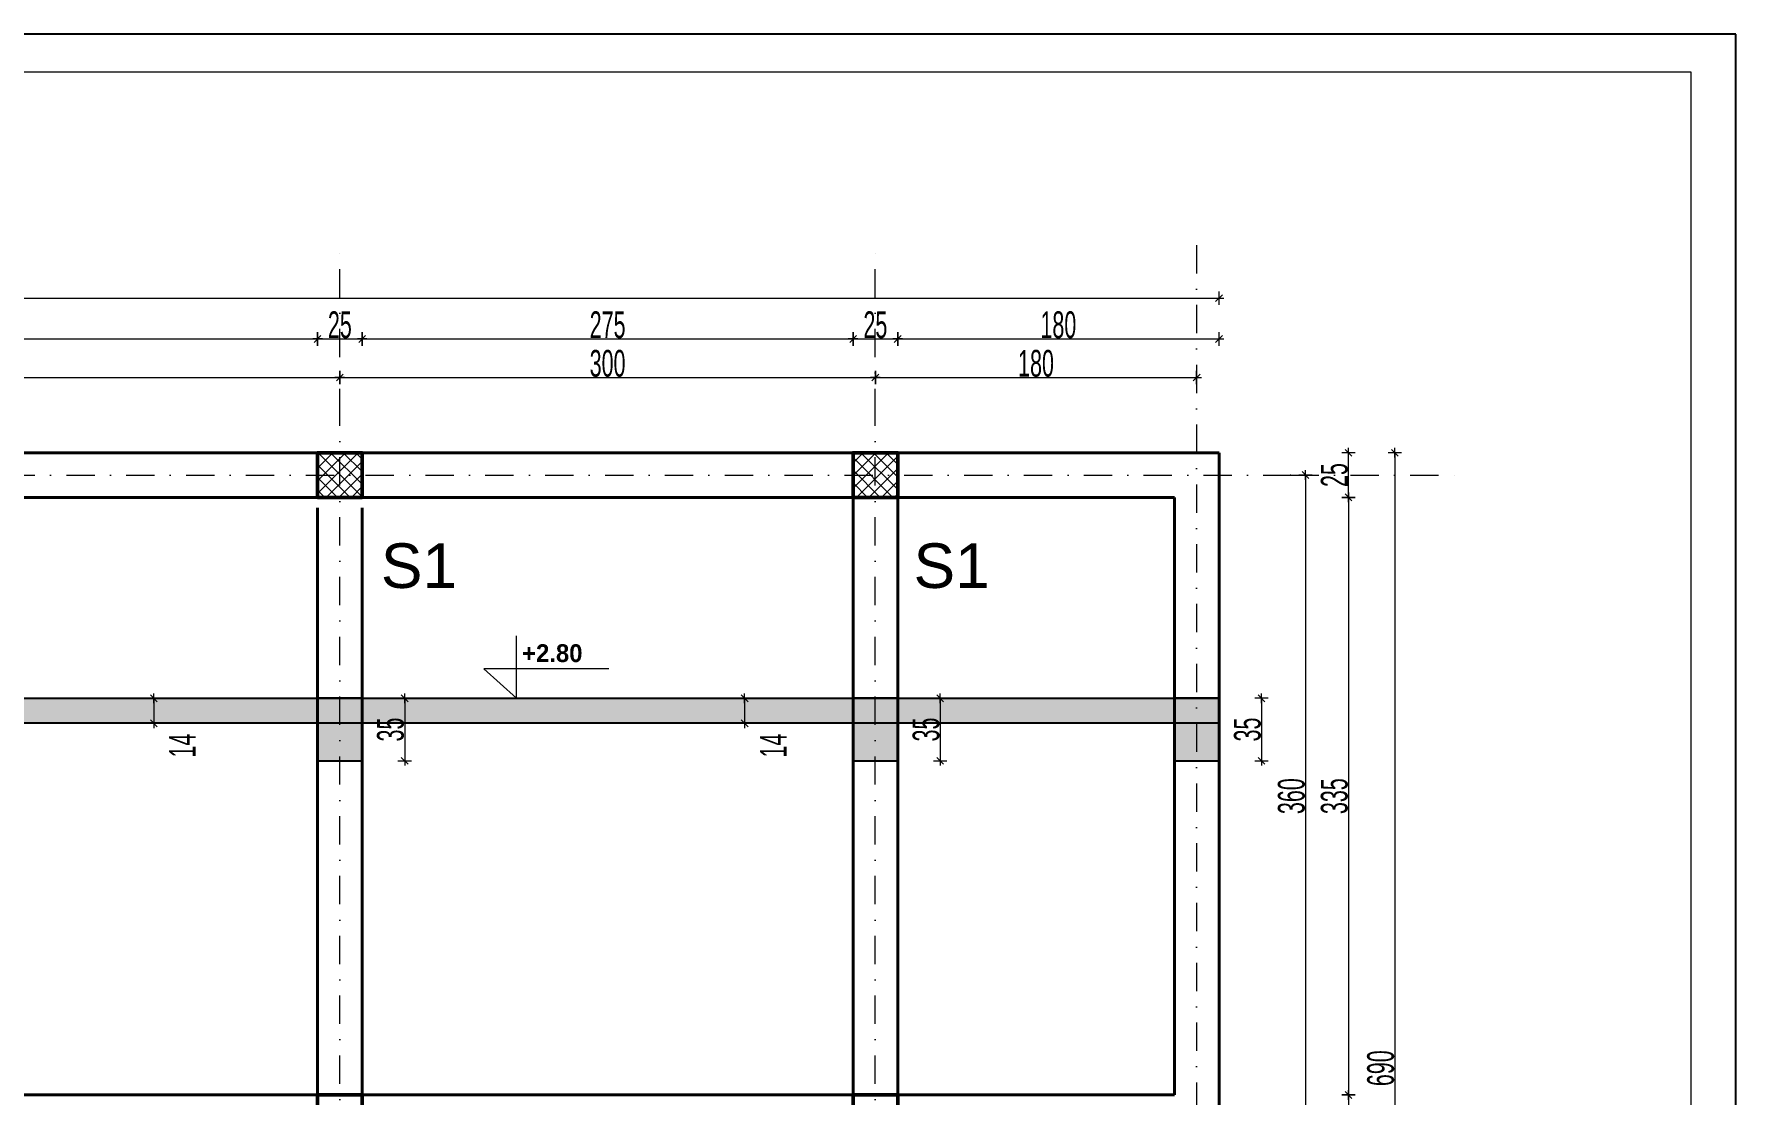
# Model space of a CAD drawing. Extents: x -1929 to 256751, y -18317 to 36108.
# Drawn here: x 117629 to 127162, y -9414 to -3467 of the extents above; entities that cross this region are included whole.
import ezdxf

# ---------------------------------------------------------------- set-up
doc = ezdxf.new("R2010")
doc.units = 0
doc.header["$LTSCALE"] = 5
doc.header["$MEASUREMENT"] = 0
doc.linetypes.add('- Двойно прекъснати линии', pattern=[1093.611073, 529.166651, -211.666656, 141.111112, -211.666656])
doc.linetypes.add('Dot & Dashed', pattern=[670.277762, 317.5, -176.388889, 0, -176.388874])
for name, color, linetype in [('1 _ Плочи - Основни.Structural - Bearing', 7, 'Continuous'), ('4 _ - Фрагмент - Чертежи.2D Elements', 7, 'Continuous'), ('6 _ - Конструктивни оси.Dimensioning', 7, 'Continuous'), ('7 _ - Основни елементи.2D Elements', 7, 'Continuous'), ('Structural - Bearing', 7, 'Continuous'), ('TEXT', 7, 'Continuous')]:
    doc.layers.add(name, color=color, linetype=linetype)
for name, color, linetype, lineweight, true_color in [('Dimensioning - General_Pen_No__25', 7, 'Continuous', 13, 0x40a5ff), ('New_Structural - Bearing_Pen_No__8', 7, 'Continuous', 35, 0xa80f02), ('OSKI', 7, 'Continuous', 20, 0x156a84)]:
    doc.layers.add(name, color=color, linetype=linetype, lineweight=lineweight, true_color=true_color)
doc.layers.add('Dimensioning - General_Pen_No__46', color=5, linetype='Continuous', lineweight=13)
doc.layers.add('dimenzija', color=7, linetype='Continuous', lineweight=13)
doc.styles.add('GENERATED_STYLE_2', font='GOTHICB.TTF')
doc.styles.add('MACCSWISS', font='MCSWIS.TTF', dxfattribs={"height": 25})
doc.styles.add('PLATEIA', font='CGSAPPS.shx', dxfattribs={"width": 0.6})
doc.dimstyles.new('50', dxfattribs={"dimtxt": 150, "dimasz": 0.5, "dimexe": 0.18, "dimexo": 0.0625, "dimgap": 4, "dimtad": 1, "dimdec": 0, "dimlfac": 0.1, "dimzin": 12, "dimdsep": 46, "dimtxsty": 'PLATEIA', "dimblk": 'A$C321216CB', "dimcen": 0.09, "dimse1": 1, "dimse2": 1, "dimclrd": 256, "dimclrt": 256, "dimadec": 3, "dimazin": 0, "dimtfac": 1, "dimtdec": 0, "dimtix": 1, "dimtmove": 2, "dimatfit": 3, "dimldrblk": 'A$C321216CB', "dimfxl": 1, "dimtolj": 1, "dimtzin": 0, "dimlwd": -1, "dimarcsym": 0})
pattern_1 = [(45, (53606.27, -10699.883), (-35.355335, 35.355335), []), (135, (53606.27, -10699.883), (35.355335, 35.355335), [])]

# ---------------------------------------------------------------- blocks, each defined once
blk = doc.blocks.new('A$C321216CB')
for p, q in [((-54, 0), (54, 0)), ((-38, -38), (38, 38)), ((0, -75), (0, 75))]:
    blk.add_line(p, q)
blk = doc.blocks.new('*D144')
at = {"layer": 'Defpoints', "color": 0, "ltscale": 50, "transparency": 16777216}
for p in [(119341.2, -5392.9), (114191.2, -5614.1), (119341.2, -5614.1)]:
    blk.add_point(p, dxfattribs=at)
at = {"layer": 'dimenzija', "ltscale": 50, "transparency": 16777216}
blk.add_line((114191.7, -5392.9), (119340.7, -5392.9), dxfattribs=at)
at = {"layer": 'dimenzija', "ltscale": 50, "transparency": 16777216, "xscale": 0.5, "yscale": 0.5, "zscale": 0.5, "rotation": 180}
blk.add_blockref('A$C321216CB', (114191.2, -5392.9), dxfattribs=at)
at = {"layer": 'dimenzija', "ltscale": 50, "transparency": 16777216, "xscale": 0.5, "yscale": 0.5, "zscale": 0.5}
blk.add_blockref('A$C321216CB', (119341.2, -5392.9), dxfattribs=at)
at = {"layer": 'dimenzija', "ltscale": 50, "transparency": 16777216, "insert": (116766.2, -5313.9), "char_height": 150, "attachment_point": 5, "style": 'PLATEIA'}
blk.add_mtext('\\A1;515', dxfattribs=at)
blk = doc.blocks.new('*D148')
at = {"layer": 'Defpoints', "color": 0, "ltscale": 50, "transparency": 16777216}
for p in [(119216.6, -5176.6), (114314.3, -5814.3), (119216.6, -5814.3)]:
    blk.add_point(p, dxfattribs=at)
at = {"layer": 'dimenzija', "ltscale": 50, "transparency": 16777216}
blk.add_line((114314.8, -5176.6), (119216.1, -5176.6), dxfattribs=at)
at = {"layer": 'dimenzija', "ltscale": 50, "transparency": 16777216, "xscale": 0.5, "yscale": 0.5, "zscale": 0.5, "rotation": 180}
blk.add_blockref('A$C321216CB', (114314.3, -5176.6), dxfattribs=at)
at = {"layer": 'dimenzija', "ltscale": 50, "transparency": 16777216, "xscale": 0.5, "yscale": 0.5, "zscale": 0.5}
blk.add_blockref('A$C321216CB', (119216.6, -5176.6), dxfattribs=at)
at = {"layer": 'dimenzija', "ltscale": 50, "transparency": 16777216, "insert": (116765.4, -5097.6), "char_height": 150, "attachment_point": 5, "style": 'PLATEIA'}
blk.add_mtext('\\A1;490', dxfattribs=at)
blk = doc.blocks.new('*D149')
at = {"layer": 'Defpoints', "color": 0, "ltscale": 50, "transparency": 16777216}
for p in [(119466.6, -5176.6), (119216.6, -5814.3), (119466.6, -5814.3)]:
    blk.add_point(p, dxfattribs=at)
at = {"layer": 'dimenzija', "ltscale": 50, "transparency": 16777216}
blk.add_line((119217.1, -5176.6), (119466.1, -5176.6), dxfattribs=at)
at = {"layer": 'dimenzija', "ltscale": 50, "transparency": 16777216, "xscale": 0.5, "yscale": 0.5, "zscale": 0.5, "rotation": 180}
blk.add_blockref('A$C321216CB', (119216.6, -5176.6), dxfattribs=at)
at = {"layer": 'dimenzija', "ltscale": 50, "transparency": 16777216, "xscale": 0.5, "yscale": 0.5, "zscale": 0.5}
blk.add_blockref('A$C321216CB', (119466.6, -5176.6), dxfattribs=at)
at = {"layer": 'dimenzija', "ltscale": 50, "transparency": 16777216, "insert": (119341.6, -5097.6), "char_height": 150, "attachment_point": 5, "style": 'PLATEIA'}
blk.add_mtext('\\A1;25', dxfattribs=at)
blk = doc.blocks.new('*D150')
at = {"layer": 'Defpoints', "color": 0, "ltscale": 50, "transparency": 16777216}
for p in [(122341.6, -5392.9), (119341.2, -5614.1), (122341.6, -5814.3)]:
    blk.add_point(p, dxfattribs=at)
at = {"layer": 'dimenzija', "ltscale": 50, "transparency": 16777216}
blk.add_line((119341.7, -5392.9), (122341.1, -5392.9), dxfattribs=at)
at = {"layer": 'dimenzija', "ltscale": 50, "transparency": 16777216, "xscale": 0.5, "yscale": 0.5, "zscale": 0.5, "rotation": 180}
blk.add_blockref('A$C321216CB', (119341.2, -5392.9), dxfattribs=at)
at = {"layer": 'dimenzija', "ltscale": 50, "transparency": 16777216, "xscale": 0.5, "yscale": 0.5, "zscale": 0.5}
blk.add_blockref('A$C321216CB', (122341.6, -5392.9), dxfattribs=at)
at = {"layer": 'dimenzija', "ltscale": 50, "transparency": 16777216, "insert": (120841.4, -5313.9), "char_height": 150, "attachment_point": 5, "style": 'PLATEIA'}
blk.add_mtext('\\A1;300', dxfattribs=at)
blk = doc.blocks.new('*D151')
at = {"layer": 'Defpoints', "color": 0, "ltscale": 50, "transparency": 16777216}
for p in [(122216.6, -5176.6), (119466.6, -5814.3), (122216.6, -5814.3)]:
    blk.add_point(p, dxfattribs=at)
at = {"layer": 'dimenzija', "ltscale": 50, "transparency": 16777216}
blk.add_line((119467.1, -5176.6), (122216.1, -5176.6), dxfattribs=at)
at = {"layer": 'dimenzija', "ltscale": 50, "transparency": 16777216, "xscale": 0.5, "yscale": 0.5, "zscale": 0.5, "rotation": 180}
blk.add_blockref('A$C321216CB', (119466.6, -5176.6), dxfattribs=at)
at = {"layer": 'dimenzija', "ltscale": 50, "transparency": 16777216, "xscale": 0.5, "yscale": 0.5, "zscale": 0.5}
blk.add_blockref('A$C321216CB', (122216.6, -5176.6), dxfattribs=at)
at = {"layer": 'dimenzija', "ltscale": 50, "transparency": 16777216, "insert": (120841.6, -5097.6), "char_height": 150, "attachment_point": 5, "style": 'PLATEIA'}
blk.add_mtext('\\A1;275', dxfattribs=at)
blk = doc.blocks.new('*D152')
at = {"layer": 'Defpoints', "color": 0, "ltscale": 50, "transparency": 16777216}
for p in [(122466.6, -5176.6), (122216.6, -5814.3), (122466.6, -5814.3)]:
    blk.add_point(p, dxfattribs=at)
at = {"layer": 'dimenzija', "ltscale": 50, "transparency": 16777216}
blk.add_line((122217.1, -5176.6), (122466.1, -5176.6), dxfattribs=at)
at = {"layer": 'dimenzija', "ltscale": 50, "transparency": 16777216, "xscale": 0.5, "yscale": 0.5, "zscale": 0.5, "rotation": 180}
blk.add_blockref('A$C321216CB', (122216.6, -5176.6), dxfattribs=at)
at = {"layer": 'dimenzija', "ltscale": 50, "transparency": 16777216, "xscale": 0.5, "yscale": 0.5, "zscale": 0.5}
blk.add_blockref('A$C321216CB', (122466.6, -5176.6), dxfattribs=at)
at = {"layer": 'dimenzija', "ltscale": 50, "transparency": 16777216, "insert": (122341.6, -5097.6), "char_height": 150, "attachment_point": 5, "style": 'PLATEIA'}
blk.add_mtext('\\A1;25', dxfattribs=at)
blk = doc.blocks.new('*D153')
at = {"layer": 'Defpoints', "color": 0, "ltscale": 50, "transparency": 16777216}
for p in [(124266.6, -4947.2), (109967.1, -5814.3), (124266.6, -5814.3)]:
    blk.add_point(p, dxfattribs=at)
at = {"layer": 'dimenzija', "ltscale": 50, "transparency": 16777216}
blk.add_line((109967.6, -4947.2), (124266.1, -4947.2), dxfattribs=at)
at = {"layer": 'dimenzija', "ltscale": 50, "transparency": 16777216, "xscale": 0.5, "yscale": 0.5, "zscale": 0.5, "rotation": 180}
blk.add_blockref('A$C321216CB', (109967.1, -4947.2), dxfattribs=at)
at = {"layer": 'dimenzija', "ltscale": 50, "transparency": 16777216, "xscale": 0.5, "yscale": 0.5, "zscale": 0.5}
blk.add_blockref('A$C321216CB', (124266.6, -4947.2), dxfattribs=at)
at = {"layer": 'dimenzija', "ltscale": 50, "transparency": 16777216, "insert": (117116.8, -4868.2), "char_height": 150, "attachment_point": 5, "style": 'PLATEIA'}
blk.add_mtext('\\A1;1430', dxfattribs=at)
blk = doc.blocks.new('*D186')
at = {"layer": 'Defpoints', "color": 0, "ltscale": 50, "transparency": 16777216}
for p in [(121425, -7190.8), (121425, -7330.8), (121609.3, -7330.8)]:
    blk.add_point(p, dxfattribs=at)
at = {"layer": 'dimenzija', "ltscale": 50, "transparency": 16777216}
blk.add_line((121609.3, -7191.3), (121609.3, -7330.3), dxfattribs=at)
at = {"layer": 'dimenzija', "ltscale": 50, "transparency": 16777216, "xscale": 0.5, "yscale": 0.5, "zscale": 0.5}
for p, rotation in [((121609.3, -7190.8), 90), ((121609.3, -7330.8), 270)]:
    blk.add_blockref('A$C321216CB', p, dxfattribs=dict(at, rotation=rotation))
at = {"layer": 'dimenzija', "ltscale": 50, "transparency": 16777216, "insert": (121769.5, -7455.8), "char_height": 150, "attachment_point": 5, "rotation": 90, "style": 'PLATEIA'}
blk.add_mtext('\\A1;14', dxfattribs=at)
blk = doc.blocks.new('*D188')
at = {"layer": 'Defpoints', "color": 0, "ltscale": 50, "transparency": 16777216}
for p in [(118115, -7190.8), (118115, -7330.8), (118299.2, -7330.8)]:
    blk.add_point(p, dxfattribs=at)
at = {"layer": 'dimenzija', "ltscale": 50, "transparency": 16777216}
blk.add_line((118299.2, -7191.3), (118299.2, -7330.3), dxfattribs=at)
at = {"layer": 'dimenzija', "ltscale": 50, "transparency": 16777216, "xscale": 0.5, "yscale": 0.5, "zscale": 0.5}
for p, rotation in [((118299.2, -7190.8), 90), ((118299.2, -7330.8), 270)]:
    blk.add_blockref('A$C321216CB', p, dxfattribs=dict(at, rotation=rotation))
at = {"layer": 'dimenzija', "ltscale": 50, "transparency": 16777216, "insert": (118459.4, -7455.8), "char_height": 150, "attachment_point": 5, "rotation": 90, "style": 'PLATEIA'}
blk.add_mtext('\\A1;14', dxfattribs=at)
blk = doc.blocks.new('*D166')
at = {"layer": 'Defpoints', "color": 0, "ltscale": 50, "transparency": 16777216}
for p in [(119466.6, -7190.8), (119466.6, -7540.8), (119704.8, -7540.8)]:
    blk.add_point(p, dxfattribs=at)
at = {"layer": 'dimenzija', "ltscale": 50, "transparency": 16777216}
blk.add_line((119704.8, -7191.3), (119704.8, -7540.3), dxfattribs=at)
at = {"layer": 'dimenzija', "ltscale": 50, "transparency": 16777216, "xscale": 0.5, "yscale": 0.5, "zscale": 0.5}
for p, rotation in [((119704.8, -7190.8), 90), ((119704.8, -7540.8), 270)]:
    blk.add_blockref('A$C321216CB', p, dxfattribs=dict(at, rotation=rotation))
at = {"layer": 'dimenzija', "ltscale": 50, "transparency": 16777216, "insert": (119625.8, -7365.8), "char_height": 150, "attachment_point": 5, "rotation": 90, "style": 'PLATEIA'}
blk.add_mtext('\\A1;35', dxfattribs=at)
blk = doc.blocks.new('*D167')
at = {"layer": 'Defpoints', "color": 0, "ltscale": 50, "transparency": 16777216}
for p in [(122466.6, -7190.8), (122466.6, -7540.8), (122704.8, -7540.8)]:
    blk.add_point(p, dxfattribs=at)
at = {"layer": 'dimenzija', "ltscale": 50, "transparency": 16777216}
blk.add_line((122704.8, -7191.3), (122704.8, -7540.3), dxfattribs=at)
at = {"layer": 'dimenzija', "ltscale": 50, "transparency": 16777216, "xscale": 0.5, "yscale": 0.5, "zscale": 0.5}
for p, rotation in [((122704.8, -7190.8), 90), ((122704.8, -7540.8), 270)]:
    blk.add_blockref('A$C321216CB', p, dxfattribs=dict(at, rotation=rotation))
at = {"layer": 'dimenzija', "ltscale": 50, "transparency": 16777216, "insert": (122625.8, -7365.8), "char_height": 150, "attachment_point": 5, "rotation": 90, "style": 'PLATEIA'}
blk.add_mtext('\\A1;35', dxfattribs=at)
blk = doc.blocks.new('*D193')
at = {"layer": 'Defpoints', "color": 0, "ltscale": 50, "transparency": 16777216}
for p in [(124266.6, -5176.6), (122466.6, -5814.3), (124266.6, -5814.3)]:
    blk.add_point(p, dxfattribs=at)
at = {"layer": 'dimenzija', "ltscale": 50, "transparency": 16777216}
blk.add_line((122467.1, -5176.6), (124266.1, -5176.6), dxfattribs=at)
at = {"layer": 'dimenzija', "ltscale": 50, "transparency": 16777216, "xscale": 0.5, "yscale": 0.5, "zscale": 0.5, "rotation": 180}
blk.add_blockref('A$C321216CB', (122466.6, -5176.6), dxfattribs=at)
at = {"layer": 'dimenzija', "ltscale": 50, "transparency": 16777216, "xscale": 0.5, "yscale": 0.5, "zscale": 0.5}
blk.add_blockref('A$C321216CB', (124266.6, -5176.6), dxfattribs=at)
at = {"layer": 'dimenzija', "ltscale": 50, "transparency": 16777216, "insert": (123366.6, -5097.6), "char_height": 150, "attachment_point": 5, "style": 'PLATEIA'}
blk.add_mtext('\\A1;180', dxfattribs=at)
blk = doc.blocks.new('*D172')
at = {"layer": 'Defpoints', "color": 0, "ltscale": 50, "transparency": 16777216}
for p in [(124992, -5939.3), (124751.3, -9539.3), (124992, -9539.3)]:
    blk.add_point(p, dxfattribs=at)
at = {"layer": 'dimenzija', "ltscale": 50, "transparency": 16777216}
blk.add_line((124751.3, -5939.8), (124751.3, -9538.8), dxfattribs=at)
at = {"layer": 'dimenzija', "ltscale": 50, "transparency": 16777216, "xscale": 0.5, "yscale": 0.5, "zscale": 0.5}
for p, rotation in [((124751.3, -5939.3), 90), ((124751.3, -9539.3), 270)]:
    blk.add_blockref('A$C321216CB', p, dxfattribs=dict(at, rotation=rotation))
at = {"layer": 'dimenzija', "ltscale": 50, "transparency": 16777216, "insert": (124672.3, -7739.3), "char_height": 150, "attachment_point": 5, "rotation": 90, "style": 'PLATEIA'}
blk.add_mtext('\\A1;360', dxfattribs=at)
blk = doc.blocks.new('*D173')
at = {"layer": 'Defpoints', "color": 0, "ltscale": 50, "transparency": 16777216}
for p in [(124266.6, -6064.3), (124266.6, -9414.3), (124992, -9414.3)]:
    blk.add_point(p, dxfattribs=at)
at = {"layer": 'dimenzija', "ltscale": 50, "transparency": 16777216}
blk.add_line((124992, -6064.8), (124992, -9413.8), dxfattribs=at)
at = {"layer": 'dimenzija', "ltscale": 50, "transparency": 16777216, "xscale": 0.5, "yscale": 0.5, "zscale": 0.5}
for p, rotation in [((124992, -6064.3), 90), ((124992, -9414.3), 270)]:
    blk.add_blockref('A$C321216CB', p, dxfattribs=dict(at, rotation=rotation))
at = {"layer": 'dimenzija', "ltscale": 50, "transparency": 16777216, "insert": (124913, -7739.3), "char_height": 150, "attachment_point": 5, "rotation": 90, "style": 'PLATEIA'}
blk.add_mtext('\\A1;335', dxfattribs=at)
blk = doc.blocks.new('*D174')
at = {"layer": 'Defpoints', "color": 0, "ltscale": 50, "transparency": 16777216}
for p in [(124266.6, -9414.3), (124266.6, -9664.3), (124992, -9664.3)]:
    blk.add_point(p, dxfattribs=at)
at = {"layer": 'dimenzija', "ltscale": 50, "transparency": 16777216}
blk.add_line((124992, -9414.8), (124992, -9663.8), dxfattribs=at)
at = {"layer": 'dimenzija', "ltscale": 50, "transparency": 16777216, "xscale": 0.5, "yscale": 0.5, "zscale": 0.5}
for p, rotation in [((124992, -9414.3), 90), ((124992, -9664.3), 270)]:
    blk.add_blockref('A$C321216CB', p, dxfattribs=dict(at, rotation=rotation))
at = {"layer": 'dimenzija', "ltscale": 50, "transparency": 16777216, "insert": (124913, -9539.3), "char_height": 150, "attachment_point": 5, "rotation": 90, "style": 'PLATEIA'}
blk.add_mtext('\\A1;25', dxfattribs=at)
blk = doc.blocks.new('*D177')
at = {"layer": 'Defpoints', "color": 0, "ltscale": 50, "transparency": 16777216}
for p in [(124266.6, -5814.3), (124266.6, -12714.3), (125251.3, -12714.3)]:
    blk.add_point(p, dxfattribs=at)
at = {"layer": 'dimenzija', "ltscale": 50, "transparency": 16777216}
blk.add_line((125251.3, -5814.8), (125251.3, -12713.8), dxfattribs=at)
at = {"layer": 'dimenzija', "ltscale": 50, "transparency": 16777216, "xscale": 0.5, "yscale": 0.5, "zscale": 0.5}
for p, rotation in [((125251.3, -5814.3), 90), ((125251.3, -12714.3), 270)]:
    blk.add_blockref('A$C321216CB', p, dxfattribs=dict(at, rotation=rotation))
at = {"layer": 'dimenzija', "ltscale": 50, "transparency": 16777216, "insert": (125172.3, -9264.3), "char_height": 150, "attachment_point": 5, "rotation": 90, "style": 'PLATEIA'}
blk.add_mtext('\\A1;690', dxfattribs=at)
blk = doc.blocks.new('*D195')
at = {"layer": 'Defpoints', "color": 0, "ltscale": 50, "transparency": 16777216}
for p in [(124106.6, -5814.3), (124992, -5814.3), (124266.6, -6064.3)]:
    blk.add_point(p, dxfattribs=at)
at = {"layer": 'dimenzija', "ltscale": 50, "transparency": 16777216}
blk.add_line((124992, -6063.8), (124992, -5814.8), dxfattribs=at)
at = {"layer": 'dimenzija', "ltscale": 50, "transparency": 16777216, "xscale": 0.5, "yscale": 0.5, "zscale": 0.5}
for p, rotation in [((124992, -5814.3), 90), ((124992, -6064.3), 270)]:
    blk.add_blockref('A$C321216CB', p, dxfattribs=dict(at, rotation=rotation))
at = {"layer": 'dimenzija', "ltscale": 50, "transparency": 16777216, "insert": (124913, -5939.3), "char_height": 150, "attachment_point": 5, "rotation": 90, "style": 'PLATEIA'}
blk.add_mtext('\\A1;25', dxfattribs=at)
blk = doc.blocks.new('*D196')
at = {"layer": 'Defpoints', "color": 0, "ltscale": 50, "transparency": 16777216}
for p in [(124141.2, -5392.9), (124141.2, -5620.7), (122341.6, -5814.3)]:
    blk.add_point(p, dxfattribs=at)
at = {"layer": 'dimenzija', "ltscale": 50, "transparency": 16777216}
blk.add_line((122342.1, -5392.9), (124140.7, -5392.9), dxfattribs=at)
at = {"layer": 'dimenzija', "ltscale": 50, "transparency": 16777216, "xscale": 0.5, "yscale": 0.5, "zscale": 0.5, "rotation": 180}
blk.add_blockref('A$C321216CB', (122341.6, -5392.9), dxfattribs=at)
at = {"layer": 'dimenzija', "ltscale": 50, "transparency": 16777216, "xscale": 0.5, "yscale": 0.5, "zscale": 0.5}
blk.add_blockref('A$C321216CB', (124141.2, -5392.9), dxfattribs=at)
at = {"layer": 'dimenzija', "ltscale": 50, "transparency": 16777216, "insert": (123241.4, -5313.9), "char_height": 150, "attachment_point": 5, "style": 'PLATEIA'}
blk.add_mtext('\\A1;180', dxfattribs=at)
blk = doc.blocks.new('*D225')
at = {"layer": 'Defpoints', "color": 0, "ltscale": 50, "transparency": 16777216}
for p in [(124266.6, -7190.8), (124266.6, -7540.8), (124504.8, -7540.8)]:
    blk.add_point(p, dxfattribs=at)
at = {"layer": 'dimenzija', "ltscale": 50, "transparency": 16777216}
blk.add_line((124504.8, -7191.3), (124504.8, -7540.3), dxfattribs=at)
at = {"layer": 'dimenzija', "ltscale": 50, "transparency": 16777216, "xscale": 0.5, "yscale": 0.5, "zscale": 0.5}
for p, rotation in [((124504.8, -7190.8), 90), ((124504.8, -7540.8), 270)]:
    blk.add_blockref('A$C321216CB', p, dxfattribs=dict(at, rotation=rotation))
at = {"layer": 'dimenzija', "ltscale": 50, "transparency": 16777216, "insert": (124425.8, -7365.8), "char_height": 150, "attachment_point": 5, "rotation": 90, "style": 'PLATEIA'}
blk.add_mtext('\\A1;35', dxfattribs=at)

msp = doc.modelspace()

# ---------------------------------------------------------------- hatches: boundary and pattern name
h = msp.add_hatch(color=256)
h.dxf.hatch_style = 1
h.paths.add_polyline_path([(118666.6, -7330.8), (118392.1, -7330.8)], flags=16)
h.paths.add_polyline_path([(118666.6, -7330.8), (118392.1, -7330.8)], flags=17)
h.paths.add_polyline_path([(124266.6, -7330.8), (124266.6, -7190.8), (109966.6, -7190.8), (109966.6, -7330.8)])
h = msp.add_hatch(color=256)
h.dxf.hatch_style = 1
h.paths.add_polyline_path([(119216.6, -7540.8), (119341.6, -7540.8), (119341.6, -7190.8), (119216.6, -7190.8)])
h.paths.add_polyline_path([(119466.6, -7190.8), (119341.6, -7190.8), (119341.6, -7540.8), (119466.6, -7540.8)])
h = msp.add_hatch(color=256)
h.dxf.hatch_style = 1
h.paths.add_polyline_path([(122216.6, -7540.8), (122341.6, -7540.8), (122341.6, -7190.8), (122216.6, -7190.8)])
h.paths.add_polyline_path([(122466.6, -7190.8), (122341.6, -7190.8), (122341.6, -7540.8), (122466.6, -7540.8)])
h = msp.add_hatch(color=256)
h.dxf.hatch_style = 1
h.paths.add_polyline_path([(124016.6, -7540.8), (124141.6, -7540.8), (124141.6, -7190.8), (124016.6, -7190.8)])
h.paths.add_polyline_path([(124266.6, -7190.8), (124141.6, -7190.8), (124141.6, -7540.8), (124266.6, -7540.8)])
at = {"layer": 'Structural - Bearing', "linetype": 'Continuous', "lineweight": 13}
h = msp.add_hatch(dxfattribs=at)
h.set_pattern_fill('1_БЕТОН_СГЛОБЯЕМИ_ЕЛЕМЕН_E7', color=256, scale=0.5, style=0, pattern_type=2)
h.set_pattern_definition(pattern_1)
h.paths.add_polyline_path([(119466.6, -6064.3), (119466.6, -5814.3), (119216.6, -5814.3), (119216.6, -6064.3)])
h = msp.add_hatch(dxfattribs=at)
h.set_pattern_fill('1_БЕТОН_СГЛОБЯЕМИ_ЕЛЕМЕН_E7', color=256, scale=0.5, style=0, pattern_type=2)
h.set_pattern_definition(pattern_1)
h.paths.add_polyline_path([(122466.6, -6064.3), (122466.6, -5814.3), (122216.6, -5814.3), (122216.6, -6064.3)])

# ---------------------------------------------------------------- linework, layer by layer
at = {"color": 172, "true_color": 0x0000bd}
for points in [[(109966.6, -7330.8), (109966.6, -7190.8), (124266.6, -7190.8), (124266.6, -7330.8)], [(119216.6, -7190.8), (119216.6, -7540.8), (119466.6, -7540.8), (119466.6, -7190.8)], [(122216.6, -7190.8), (122216.6, -7540.8), (122466.6, -7540.8), (122466.6, -7190.8)], [(124016.6, -7190.8), (124016.6, -7540.8), (124266.6, -7540.8), (124266.6, -7190.8)]]:
    msp.add_lwpolyline(points, close=True, dxfattribs=at)
at = {"layer": '1 _ Плочи - Основни.Structural - Bearing', "linetype": 'Continuous', "lineweight": 20, "ltscale": 0.01, "flags": 128}
msp.add_lwpolyline([(122466.6, -12714.3), (124266.6, -12714.3), (124266.6, -5814.3), (122466.6, -5814.3), (110466.6, -5814.3), (110466.6, -12714.3)], close=True, dxfattribs=at)
at = {"layer": '4 _ - Фрагмент - Чертежи.2D Elements', "linetype": 'Continuous', "lineweight": 25, "ltscale": 0.01}
for points in [[(106162.3, -18317.1), (127162.3, -18317.1), (127162.3, -3467.1)], [(127162.3, -3467.1), (106162.3, -3467.1)]]:
    msp.add_lwpolyline(points, dxfattribs=at)
at = {"layer": '6 _ - Конструктивни оси.Dimensioning', "linetype": '- Двойно прекъснати линии', "lineweight": 13, "ltscale": 0.01}
for p in [(124667.3, -5939.3), (124667.3, -5939.3), (124751.3, -5939.3), (124751.3, -5939.3)]:
    msp.add_point(p, dxfattribs=at)
at = {"layer": '7 _ - Основни елементи.2D Elements', "linetype": 'Continuous', "lineweight": 20, "ltscale": 0.2, "flags": 128}
msp.add_lwpolyline([(107412.3, -3679), (126909.6, -3679), (126909.6, -18101.5), (107412.3, -18101.5)], close=True, dxfattribs=at)
at = {"layer": 'Dimensioning - General_Pen_No__25'}
for p, q in [((120331.3, -7190.8), (120331.3, -6840.6)), ((120331.3, -7190.8), (120147.7, -7025.9)), ((120847.7, -7025.9), (120147.7, -7025.9))]:
    msp.add_line(p, q, dxfattribs=at)
at = {"layer": 'New_Structural - Bearing_Pen_No__8', "color": 14, "linetype": 'Continuous', "lineweight": 50, "true_color": 0xa80f02}
for points in [[(119466.6, -6064.3), (119466.6, -5814.3), (119216.6, -5814.3), (119216.6, -6064.3)], [(122466.6, -6064.3), (122466.6, -5814.3), (122216.6, -5814.3), (122216.6, -6064.3)], [(119466.6, -9664.3), (119466.6, -9414.3), (119216.6, -9414.3), (119216.6, -9664.3)], [(122466.6, -9664.3), (122466.6, -9414.3), (122216.6, -9414.3), (122216.6, -9664.3)]]:
    msp.add_lwpolyline(points, close=True, dxfattribs=at)
at = {"layer": 'OSKI', "linetype": 'Dot & Dashed', "ltscale": 0.1}
for p, q in [((119341.2, -5614.1), (119341.2, -4614.1)), ((122341.2, -5614.1), (122341.2, -4614.1)), ((124141.2, -4650.5), (124141.2, -14038.6)), ((119341.2, -13038.6), (119341.2, -5614.1)), ((122341.2, -13038.6), (122341.2, -5614.1)), ((109428.9, -5939.3), (124667.3, -5939.3)), ((124667.3, -5939.3), (125667.3, -5939.3))]:
    msp.add_line(p, q, dxfattribs=at)
at = {"layer": 'Structural - Bearing', "linetype": 'Continuous', "lineweight": 40, "ltscale": 0.01}
for p, q in [((124266.6, -5814.3), (124266.6, -6064.3)), ((119216.6, -6122.4), (119216.6, -9414.3)), ((119466.6, -6122.4), (119466.6, -9414.3)), ((124266.6, -9414.3), (124266.6, -9664.3))]:
    msp.add_line(p, q, dxfattribs=at)
at = {"layer": 'Structural - Bearing', "linetype": 'Continuous', "lineweight": 40, "ltscale": 0.01, "flags": 128}
for points in [[(119216.6, -5814.3), (116264.3, -5814.3)], [(122216.6, -5814.3), (119466.6, -5814.3)], [(124266.6, -5814.3), (122466.6, -5814.3)], [(116014.3, -6064.3), (118487.8, -6064.3)], [(118487.8, -6064.3), (119216.6, -6064.3)], [(119466.6, -6064.3), (122216.6, -6064.3)], [(122216.6, -6064.3), (122216.6, -6735.5)], [(122466.6, -7502.9), (122466.6, -6064.3)], [(122466.6, -6064.3), (124016.6, -6064.3)], [(124016.6, -9414.3), (124016.6, -6064.3)], [(124266.6, -9414.3), (124266.6, -6064.3)], [(122216.6, -6735.5), (122216.6, -9414.3)], [(122466.6, -9414.3), (122466.6, -6735.5)], [(122216.6, -9414.3), (112994.6, -9414.3)], [(124016.6, -9414.3), (122466.6, -9414.3)]]:
    msp.add_lwpolyline(points, dxfattribs=at)
at = {"layer": 'Structural - Bearing', "linetype": 'Continuous', "lineweight": 20, "ltscale": 0.01, "flags": 128}
for points in [[(124106.6, -5814.3), (122466.6, -5814.3)], [(124266.6, -5814.3), (124106.6, -5814.3)], [(124266.6, -12714.3), (124266.6, -5814.3)]]:
    msp.add_lwpolyline(points, dxfattribs=at)

# ---------------------------------------------------------------- texts
at = {"layer": 'Dimensioning - General_Pen_No__46', "insert": (120362.6, -6989.1), "char_height": 100, "attachment_point": 7, "style": 'GENERATED_STYLE_2'}
msp.add_mtext('+2{\\fCentury Gothic|b1|i0|c204|p34;.}8{\\fCentury Gothic|b1|i0|c204|p34;0}', dxfattribs=at)
at = {"layer": 'TEXT', "color": 1, "char_height": 250, "width": 187.5, "attachment_point": 1, "style": 'MACCSWISS'}
for insert in [(119571.5, -6322.2), (122555.3, -6322.2)]:
    msp.add_mtext('\\pxt0;{\\fArial|b0|i0|c0|p34;S1}', dxfattribs=dict(at, insert=insert))

# ---------------------------------------------------------------- dimensions: what is measured, and where the dimension line sits
at = {"layer": 'dimenzija', "ltscale": 50}
for base, p1, p2, picture, middle in [((124266.6, -4947.2), (109967.1, -5814.3), (124266.6, -5814.3), '*D153', (117116.8, -4868.2)), ((119216.6, -5176.6), (114314.3, -5814.3), (119216.6, -5814.3), '*D148', (116765.4, -5097.6)), ((119466.6, -5176.6), (119216.6, -5814.3), (119466.6, -5814.3), '*D149', (119341.6, -5097.6)), ((122216.6, -5176.6), (119466.6, -5814.3), (122216.6, -5814.3), '*D151', (120841.6, -5097.6)), ((122466.6, -5176.6), (122216.6, -5814.3), (122466.6, -5814.3), '*D152', (122341.6, -5097.6)), ((124266.6, -5176.6), (122466.6, -5814.3), (124266.6, -5814.3), '*D193', (123366.6, -5097.6)), ((119341.2, -5392.9), (114191.2, -5614.1), (119341.2, -5614.1), '*D144', (116766.2, -5313.9)), ((122341.6, -5392.9), (119341.2, -5614.1), (122341.6, -5814.3), '*D150', (120841.4, -5313.9)), ((124141.2, -5392.9), (122341.6, -5814.3), (124141.2, -5620.7), '*D196', (123241.4, -5313.9))]:
    dim = msp.add_linear_dim(base=base, p1=p1, p2=p2, dimstyle='50', dxfattribs=at)
    dim.commit()
    dim.dimension.update_dxf_attribs({"geometry": picture, "text_midpoint": middle})
for base, p1, p2, angle, picture, middle in [((124992, -5814.3), (124266.6, -6064.3), (124106.6, -5814.3), 90, '*D195', (124913, -5939.3)), ((125251.3, -12714.3), (124266.6, -5814.3), (124266.6, -12714.3), 90, '*D177', (125172.3, -9264.3)), ((124751.3, -9539.3), (124992, -5939.3), (124992, -9539.3), 90, '*D172', (124672.3, -7739.3)), ((124992, -9414.3), (124266.6, -6064.3), (124266.6, -9414.3), 90, '*D173', (124913, -7739.3)), ((119704.8, -7540.8), (119466.6, -7190.8), (119466.6, -7540.8), 270, '*D166', (119625.8, -7365.8)), ((122704.8, -7540.8), (122466.6, -7190.8), (122466.6, -7540.8), 270, '*D167', (122625.8, -7365.8)), ((124504.8, -7540.8), (124266.6, -7190.8), (124266.6, -7540.8), 270, '*D225', (124425.8, -7365.8)), ((124992, -9664.3), (124266.6, -9414.3), (124266.6, -9664.3), 90, '*D174', (124913, -9539.3))]:
    dim = msp.add_linear_dim(base=base, p1=p1, p2=p2, angle=angle, dimstyle='50', dxfattribs=at)
    dim.commit()
    dim.dimension.update_dxf_attribs({"geometry": picture, "text_midpoint": middle})
for base, p1, p2, picture, middle in [((118299.2, -7330.8), (118115, -7190.8), (118115, -7330.8), '*D188', (118459.4, -7455.8)), ((121609.3, -7330.8), (121425, -7190.8), (121425, -7330.8), '*D186', (121769.5, -7455.8))]:
    dim = msp.add_linear_dim(base=base, p1=p1, p2=p2, angle=90, dimstyle='50', dxfattribs=at)
    dim.commit()
    dim.dimension.update_dxf_attribs({"geometry": picture, "text_midpoint": middle, "dimtype": 160})

doc.saveas('drawing.dxf')
